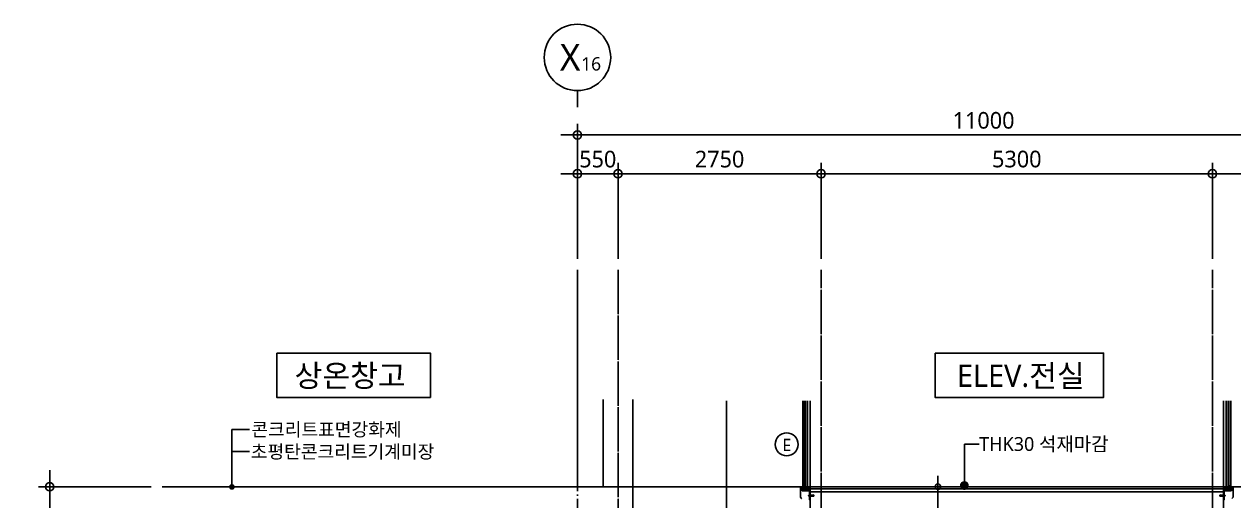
# Model space of a CAD drawing. Header units: millimetres. Extents: x 81033 to 452328, y -17390 to 42241.
# Drawn here: x 334439 to 350820, y 34154 to 40607 of the extents above; entities that cross this region are included whole.
import ezdxf
from ezdxf.enums import TextEntityAlignment as Align

# ---------------------------------------------------------------- set-up
doc = ezdxf.new("R2010")
doc.units = ezdxf.units.MM
doc.header["$LTSCALE"] = 100
doc.header["$MEASUREMENT"] = 0
doc.header["$PDSIZE"] = -10
doc.linetypes.add('CEN', pattern=[62, 60, -1, 0, -1])
doc.layers.get('0').update_dxf_attribs({"linetype": 'CONTINUOUS'})
doc.layers.get('Defpoints').update_dxf_attribs({"color": 171, "linetype": 'CONTINUOUS'})
for name, color, linetype in [('A-CORE-ELEV', 5, 'CONTINUOUS'), ('CEN(ST)', 1, 'CEN'), ('CON', 2, 'CONTINUOUS'), ('FIN', 8, 'CONTINUOUS'), ('LED', 7, 'CONTINUOUS'), ('NDIM', 7, 'CONTINUOUS'), ('SYM(AXIS)', 7, 'CONTINUOUS'), ('TEXT(AXIS)', 2, 'CONTINUOUS'), ('TEXT(MIN)', 7, 'CONTINUOUS'), ('TEXT(NOTE小)', 1, 'CONTINUOUS'), ('TEXT(노트)', 7, 'CONTINUOUS'), ('TEXT(실명)', 3, 'CONTINUOUS')]:
    doc.layers.add(name, color=color, linetype=linetype)
doc.styles.add('CGS', font='cgse', dxfattribs={"bigfont": 'cgs'})
doc.styles.add('나눔바른고딕', font='NanumBarunGothic.ttf')
doc.dimstyles.new('NDIM 1200', dxfattribs={"dimscale": 75, "dimtxt": 3, "dimasz": 1, "dimexe": 2, "dimexo": 2, "dimgap": 1, "dimtad": 1, "dimdec": 0, "dimdsep": 46, "dimtxsty": 'CGS', "dimblk": 'DOT0', "dimcen": 1, "dimdle": 8, "dimclrd": 256, "dimclre": 256, "dimclrt": 256, "dimadec": 0, "dimazin": 0, "dimtfac": 1, "dimtdec": 0, "dimtix": 1, "dimtmove": 2, "dimatfit": 3, "dimldrblk": 'DOT0', "dimfxl": 1, "dimtolj": 1, "dimtzin": 0, "dimlwd": -1, "dimlwe": -1, "dimarcsym": 0})

# ---------------------------------------------------------------- blocks, each defined once
blk = doc.blocks.new('DOT0')
blk.add_line((-3, 0), (3, 0))
at = {"color": 6}
blk.add_circle((0, 0), 0.75, dxfattribs=at)
blk = doc.blocks.new('*D996')
at = {"layer": 'Defpoints', "color": 0, "ltscale": 0.4, "transparency": 16777216}
for p in [(346388, 34344), (346388, 31014), (346813, 31014)]:
    blk.add_point(p, dxfattribs=at)
at = {"layer": 'NDIM', "ltscale": 0.4, "transparency": 16777216}
for p, q in [((346488, 34344), (346913, 34344)), ((346813, 34294), (346813, 31064)), ((346488, 31014), (346913, 31014))]:
    blk.add_line(p, q, dxfattribs=at)
at = {"layer": 'NDIM', "ltscale": 0.4, "transparency": 16777216, "xscale": 50, "yscale": 50, "zscale": 50}
for p, rotation in [((346813, 34344), 90), ((346813, 31014), 270)]:
    blk.add_blockref('DOT0', p, dxfattribs=dict(at, rotation=rotation))
at = {"layer": 'NDIM', "ltscale": 0.4, "transparency": 16777216, "insert": (346682, 32679), "char_height": 150, "attachment_point": 5, "rotation": 90, "style": '나눔바른고딕'}
blk.add_mtext('\\A1;3330', dxfattribs=at)
blk = doc.blocks.new('*D1001')
at = {"layer": 'Defpoints', "color": 0, "ltscale": 0.4, "transparency": 16777216}
for p in [(336309, 34344), (334784, 24344), (336309, 24344)]:
    blk.add_point(p, dxfattribs=at)
at = {"layer": 'NDIM', "ltscale": 0.4, "transparency": 16777216}
for p, q in [((336159, 34344), (334634, 34344)), ((334784, 34269), (334784, 24419)), ((336159, 24344), (334634, 24344))]:
    blk.add_line(p, q, dxfattribs=at)
at = {"layer": 'NDIM', "ltscale": 0.4, "transparency": 16777216, "xscale": 75, "yscale": 75, "zscale": 75}
for p, rotation in [((334784, 34344), 90), ((334784, 24344), 270)]:
    blk.add_blockref('DOT0', p, dxfattribs=dict(at, rotation=rotation))
at = {"layer": 'NDIM', "ltscale": 0.4, "transparency": 16777216, "insert": (334586, 29344), "char_height": 225, "attachment_point": 5, "rotation": 90, "style": '나눔바른고딕'}
blk.add_mtext('\\A1;10000', dxfattribs=at)
blk = doc.blocks.new('*D1109')
at = {"layer": 'Defpoints', "color": 0, "ltscale": 0.4, "transparency": 16777216}
for p in [(341931, 38582), (341931, 37282), (342481, 37282)]:
    blk.add_point(p, dxfattribs=at)
at = {"layer": 'NDIM', "ltscale": 0.4, "transparency": 16777216}
for p, q in [((341931, 37432), (341931, 38732)), ((342481, 37432), (342481, 38732)), ((341856, 38582), (341781, 38582)), ((342481, 38582), (341931, 38582)), ((342556, 38582), (342631, 38582))]:
    blk.add_line(p, q, dxfattribs=at)
at = {"layer": 'NDIM', "ltscale": 0.4, "transparency": 16777216, "xscale": 75, "yscale": 75, "zscale": 75}
blk.add_blockref('DOT0', (341931, 38582), dxfattribs=at)
at = {"layer": 'NDIM', "ltscale": 0.4, "transparency": 16777216, "xscale": 75, "yscale": 75, "zscale": 75, "rotation": 180}
blk.add_blockref('DOT0', (342481, 38582), dxfattribs=at)
at = {"layer": 'NDIM', "ltscale": 0.4, "transparency": 16777216, "insert": (342206, 38779), "char_height": 225, "attachment_point": 5, "style": '나눔바른고딕'}
blk.add_mtext('\\A1;550', dxfattribs=at)
blk = doc.blocks.new('*D1110')
at = {"layer": 'Defpoints', "color": 0, "ltscale": 0.4, "transparency": 16777216}
for p in [(342481, 38582), (342481, 37282), (345231, 37282)]:
    blk.add_point(p, dxfattribs=at)
at = {"layer": 'NDIM', "ltscale": 0.4, "transparency": 16777216}
for p, q in [((342481, 37432), (342481, 38732)), ((345231, 37432), (345231, 38732)), ((345156, 38582), (342556, 38582))]:
    blk.add_line(p, q, dxfattribs=at)
at = {"layer": 'NDIM', "ltscale": 0.4, "transparency": 16777216, "xscale": 75, "yscale": 75, "zscale": 75, "rotation": 180}
blk.add_blockref('DOT0', (342481, 38582), dxfattribs=at)
at = {"layer": 'NDIM', "ltscale": 0.4, "transparency": 16777216, "xscale": 75, "yscale": 75, "zscale": 75}
blk.add_blockref('DOT0', (345231, 38582), dxfattribs=at)
at = {"layer": 'NDIM', "ltscale": 0.4, "transparency": 16777216, "insert": (343856, 38779), "char_height": 225, "attachment_point": 5, "style": '나눔바른고딕'}
blk.add_mtext('\\A1;2750', dxfattribs=at)
blk = doc.blocks.new('*D1111')
at = {"layer": 'Defpoints', "color": 0, "ltscale": 0.4, "transparency": 16777216}
for p in [(352931, 39107), (341931, 37282), (352931, 37282)]:
    blk.add_point(p, dxfattribs=at)
at = {"layer": 'NDIM', "ltscale": 0.4, "transparency": 16777216}
for p, q in [((341931, 37432), (341931, 39257)), ((352931, 37432), (352931, 39257)), ((342006, 39107), (352856, 39107))]:
    blk.add_line(p, q, dxfattribs=at)
at = {"layer": 'NDIM', "ltscale": 0.4, "transparency": 16777216, "xscale": 75, "yscale": 75, "zscale": 75, "rotation": 180}
blk.add_blockref('DOT0', (341931, 39107), dxfattribs=at)
at = {"layer": 'NDIM', "ltscale": 0.4, "transparency": 16777216, "xscale": 75, "yscale": 75, "zscale": 75}
blk.add_blockref('DOT0', (352931, 39107), dxfattribs=at)
at = {"layer": 'NDIM', "ltscale": 0.4, "transparency": 16777216, "insert": (347431, 39304), "char_height": 225, "attachment_point": 5, "style": '나눔바른고딕'}
blk.add_mtext('\\A1;11000', dxfattribs=at)
blk = doc.blocks.new('*D1112')
at = {"layer": 'Defpoints', "color": 0, "ltscale": 0.4, "transparency": 16777216}
for p in [(345231, 38582), (345231, 37282), (350531, 37282)]:
    blk.add_point(p, dxfattribs=at)
at = {"layer": 'NDIM', "ltscale": 0.4, "transparency": 16777216}
for p, q in [((345231, 37432), (345231, 38732)), ((350531, 37432), (350531, 38732)), ((350456, 38582), (345306, 38582))]:
    blk.add_line(p, q, dxfattribs=at)
at = {"layer": 'NDIM', "ltscale": 0.4, "transparency": 16777216, "xscale": 75, "yscale": 75, "zscale": 75, "rotation": 180}
blk.add_blockref('DOT0', (345231, 38582), dxfattribs=at)
at = {"layer": 'NDIM', "ltscale": 0.4, "transparency": 16777216, "xscale": 75, "yscale": 75, "zscale": 75}
blk.add_blockref('DOT0', (350531, 38582), dxfattribs=at)
at = {"layer": 'NDIM', "ltscale": 0.4, "transparency": 16777216, "insert": (347881, 38780), "char_height": 225, "attachment_point": 5, "style": '나눔바른고딕'}
blk.add_mtext('\\A1;5300', dxfattribs=at)
blk = doc.blocks.new('*D1113')
at = {"layer": 'Defpoints', "color": 0, "ltscale": 0.4, "transparency": 16777216}
for p in [(350531, 38582), (350531, 37282), (352931, 37282)]:
    blk.add_point(p, dxfattribs=at)
at = {"layer": 'NDIM', "ltscale": 0.4, "transparency": 16777216}
for p, q in [((350531, 37432), (350531, 38732)), ((352931, 37432), (352931, 38732)), ((352856, 38582), (350606, 38582))]:
    blk.add_line(p, q, dxfattribs=at)
at = {"layer": 'NDIM', "ltscale": 0.4, "transparency": 16777216, "xscale": 75, "yscale": 75, "zscale": 75, "rotation": 180}
blk.add_blockref('DOT0', (350531, 38582), dxfattribs=at)
at = {"layer": 'NDIM', "ltscale": 0.4, "transparency": 16777216, "xscale": 75, "yscale": 75, "zscale": 75}
blk.add_blockref('DOT0', (352931, 38582), dxfattribs=at)
at = {"layer": 'NDIM', "ltscale": 0.4, "transparency": 16777216, "insert": (351731, 38779), "char_height": 225, "attachment_point": 5, "style": '나눔바른고딕'}
blk.add_mtext('\\A1;2400', dxfattribs=at)
blk = doc.blocks.new('A$C2F20087E')
at = {"layer": 'SYM(AXIS)'}
blk.add_line((600, 0), (600, 300), dxfattribs=at)
blk.add_circle((600, 900), 600, dxfattribs=at)
blk = doc.blocks.new('E')
at = {"layer": 'TEXT(NOTE小)'}
blk.add_circle((287, -86), 155, dxfattribs=at)
at = {"layer": 'TEXT(NOTE小)', "style": '나눔바른고딕'}
blk.add_text('E', height=165, dxfattribs=at).set_placement((288, -79), align=Align.MIDDLE_CENTER)

msp = doc.modelspace()

# ---------------------------------------------------------------- hatches: boundary and pattern name
at = {"layer": 'LED', "ltscale": 10000}
h = msp.add_hatch(color=256, dxfattribs=at)
h.dxf.hatch_style = 1
edge = h.paths.add_edge_path()
edge.add_arc((337251.6, 34341.8), 39.3, 360, 720, ccw=False)

# ---------------------------------------------------------------- linework, layer by layer
at = {"ltscale": 10000}
for points in [[(337858.9, 36153.9), (339940.8, 36153.9), (339940.8, 35553.9), (337858.9, 35553.9)], [(346775.4, 36153.9), (349056.8, 36153.9), (349056.8, 35553.9), (346775.4, 35553.9)]]:
    msp.add_lwpolyline(points, close=True, dxfattribs=at)
at = {"layer": 'A-CORE-ELEV', "color": 4, "linetype": 'Continuous'}
for p, q in [((344982.5, 35505.4), (344982.5, 34354.9)), ((345007.5, 35505.4), (345007.5, 34354.9)), ((345019.6, 35505.4), (345019.6, 34340.8)), ((345044.6, 35505.4), (345044.6, 34340.8)), ((350717.6, 35505.4), (350717.6, 34340.8)), ((350742.6, 35505.4), (350742.6, 34340.8)), ((350754.7, 35505.4), (350754.7, 34354.9)), ((350779.7, 35505.4), (350779.7, 34354.9)), ((345007.5, 34354.9), (344982.5, 34354.9)), ((345044.6, 34340.8), (345019.6, 34340.8)), ((350717.6, 34340.8), (350742.6, 34340.8)), ((350754.7, 34354.9), (350779.7, 34354.9))]:
    msp.add_line(p, q, dxfattribs=at)
at = {"layer": 'A-CORE-ELEV', "color": 9, "linetype": 'Continuous'}
for p, q in [((345081.1, 35505.4), (345081.1, 34343.9)), ((350681.1, 35505.4), (350681.1, 34343.9))]:
    msp.add_line(p, q, dxfattribs=at)
at = {"layer": 'A-CORE-ELEV', "color": 6, "linetype": 'Continuous'}
for p, q in [((344951.1, 34338.9), (344951.1, 34204.2)), ((344952.6, 34338.9), (344952.6, 34204.8)), ((345077.6, 34313.9), (344952.6, 34313.9)), ((344952.6, 34297.5), (345077.6, 34297.5)), ((344955.6, 34310.9), (344955.6, 34300.5)), ((345074.6, 34310.9), (344955.6, 34310.9)), ((344955.6, 34300.5), (345074.6, 34300.5)), ((345074.6, 34310.9), (345074.6, 34300.5)), ((345077.6, 34313.9), (345077.6, 34297.5)), ((345081.1, 34287.5), (345081.1, 34343.9)), ((350681.1, 34287.5), (350681.1, 34343.9)), ((350684.6, 34313.9), (350809.6, 34313.9)), ((350684.6, 34313.9), (350684.6, 34297.5)), ((350809.6, 34297.5), (350684.6, 34297.5)), ((350687.6, 34310.9), (350806.6, 34310.9)), ((350687.6, 34310.9), (350687.6, 34300.5)), ((350806.6, 34300.5), (350687.6, 34300.5)), ((350806.6, 34310.9), (350806.6, 34300.5)), ((350809.6, 34338.9), (350809.6, 34204.8)), ((350811.1, 34338.9), (350811.1, 34204.2)), ((344967.6, 34184.5), (344951.1, 34204.2)), ((344968.8, 34185.5), (344952.6, 34204.8)), ((344967.6, 34184.5), (344968.8, 34185.5)), ((345066, 34228), (345065.1, 34228.8)), ((345065.1, 34227.3), (345066, 34228)), ((345066, 34221.3), (345065.1, 34222.1)), ((345066, 34221.3), (345065.1, 34220.5)), ((345066, 34228), (345071.9, 34228)), ((345071.9, 34221.3), (345066, 34221.3)), ((345073.1, 34231.9), (345127.8, 34234.4)), ((345073.1, 34231.9), (345131.9, 34231.9)), ((345073.1, 34217.5), (345127.8, 34215.1)), ((345073.1, 34217.5), (345131.9, 34217.5)), ((345127.8, 34215.1), (345127.8, 34234.4)), ((345131.9, 34217.5), (345131.9, 34231.9)), ((350689.1, 34231.9), (350630.3, 34231.9)), ((350630.3, 34217.5), (350630.3, 34231.9)), ((350689.1, 34217.5), (350630.3, 34217.5)), ((350689.1, 34231.9), (350634.4, 34234.4)), ((350634.4, 34215.1), (350634.4, 34234.4)), ((350689.1, 34217.5), (350634.4, 34215.1)), ((350696.2, 34228), (350690.3, 34228)), ((350690.3, 34221.3), (350696.2, 34221.3)), ((350696.2, 34228), (350697.1, 34228.8)), ((350697.1, 34227.3), (350696.2, 34228)), ((350696.2, 34221.3), (350697.1, 34222.1)), ((350696.2, 34221.3), (350697.1, 34220.5)), ((350793.4, 34185.5), (350809.6, 34204.8)), ((350794.6, 34184.5), (350793.4, 34185.5)), ((350794.6, 34184.5), (350811.1, 34204.2))]:
    msp.add_line(p, q, dxfattribs=at)
at = {"layer": 'A-CORE-ELEV', "color": 6, "linetype": 'Continuous', "elevation": 0}
for points in [[(344974.7, 34343.9), (344980.4, 34343.9), (344980.4, 34341.9), (344986.1, 34341.9), (344986.1, 34343.9), (344991.7, 34343.9), (344991.7, 34341.9), (344997.4, 34341.9), (344997.4, 34343.9), (345003.1, 34343.9), (345003.1, 34341.9), (345008.7, 34341.9), (345008.7, 34343.9), (345017.6, 34343.9), (345017.6, 34332.9), (345048.4, 34332.9), (345048.4, 34343.9), (345076.1, 34343.9), (345076.1, 34338.9), (345071.1, 34338.9), (345071.1, 34327.9), (345076.1, 34327.9), (345076.1, 34318.9), (345066.1, 34318.9), (345066.1, 34332.9), (345054.4, 34332.9), (345054.4, 34318.9), (344999.1, 34318.9), (344999.1, 34327.9), (345009.1, 34327.9), (345009.1, 34332.9), (344966.1, 34332.9), (344966.1, 34327.9), (344976.1, 34327.9), (344976.1, 34318.9), (344952.6, 34318.9), (344952.6, 34338.9), (344951.1, 34338.9), (344951.1, 34341.4), (344953.6, 34343.9), (344969.1, 34343.9), (344969.1, 34341.9), (344974.7, 34341.9)], [(350787.5, 34343.9), (350781.8, 34343.9), (350781.8, 34341.9), (350776.1, 34341.9), (350776.1, 34343.9), (350770.5, 34343.9), (350770.5, 34341.9), (350764.8, 34341.9), (350764.8, 34343.9), (350759.1, 34343.9), (350759.1, 34341.9), (350753.5, 34341.9), (350753.5, 34343.9), (350744.6, 34343.9), (350744.6, 34332.9), (350713.8, 34332.9), (350713.8, 34343.9), (350686.1, 34343.9), (350686.1, 34338.9), (350691.1, 34338.9), (350691.1, 34327.9), (350686.1, 34327.9), (350686.1, 34318.9), (350696.1, 34318.9), (350696.1, 34332.9), (350707.8, 34332.9), (350707.8, 34318.9), (350763.1, 34318.9), (350763.1, 34327.9), (350753.1, 34327.9), (350753.1, 34332.9), (350796.1, 34332.9), (350796.1, 34327.9), (350786.1, 34327.9), (350786.1, 34318.9), (350809.6, 34318.9), (350809.6, 34338.9), (350811.1, 34338.9), (350811.1, 34341.4), (350808.6, 34343.9), (350793.1, 34343.9), (350793.1, 34341.9), (350787.5, 34341.9)]]:
    msp.add_lwpolyline(points, close=True, dxfattribs=at)
for points in [[(345073.1, 34283.5), (345073.1, 34169.9, 0.4142136), (345079.1, 34163.9), (345081.1, 34163.9), (345081.1, 34297.5), (344972.6, 34297.5), (344972.6, 34295.5, 0.4142136), (344978.6, 34289.5), (345067.1, 34289.5, -0.4142136)], [(350689.1, 34283.5), (350689.1, 34169.9, -0.4142136), (350683.1, 34163.9), (350681.1, 34163.9), (350681.1, 34297.5), (350789.6, 34297.5), (350789.6, 34295.5, -0.4142136), (350783.6, 34289.5), (350695.1, 34289.5, 0.4142136)]]:
    msp.add_lwpolyline(points, format="xyb", close=True, dxfattribs=at)
for points in [[(345065.1, 34227.9), (345061.4, 34227.9), (345061.4, 34221.3), (345065.1, 34221.3)], [(345071.9, 34217.7), (345066, 34217.7), (345065.1, 34218.6), (345065.1, 34230.9), (345066, 34231.8), (345071.9, 34231.8)], [(345073.1, 34215.3), (345071.9, 34215.3), (345071.9, 34234.1), (345073.1, 34234.1)], [(350689.1, 34215.3), (350690.3, 34215.3), (350690.3, 34234.1), (350689.1, 34234.1)], [(350690.3, 34217.7), (350696.2, 34217.7), (350697.1, 34218.6), (350697.1, 34230.9), (350696.2, 34231.8), (350690.3, 34231.8)], [(350697.1, 34227.9), (350700.8, 34227.9), (350700.8, 34221.3), (350697.1, 34221.3)]]:
    msp.add_lwpolyline(points, dxfattribs=at)
at = {"layer": 'A-CORE-ELEV', "color": 6, "linetype": 'Continuous'}
for centre in [(345078.6, 34337.9), (350683.6, 34337.9)]:
    msp.add_circle(centre, 2.5, dxfattribs=at)
for centre in [(345078.6, 34346.5), (350683.6, 34346.5)]:
    msp.add_arc(centre, 3.63, 226.39718, 313.60282, dxfattribs=at)
at = {"layer": 'CEN(ST)', "ltscale": 0.1}
for p, q in [((342481.1, 37282.2), (342481.1, -4515.5)), ((345231.1, -4515.5), (345231.1, 37282.2)), ((350531.1, -4515.5), (350531.1, 37282.2))]:
    msp.add_line(p, q, dxfattribs=at)
at = {"layer": 'CEN(ST)'}
for p, q in [((343948.6, 35505.4, 0), (343948.6, 1343.9)), ((360198, 34343.9), (336308.6, 34343.9))]:
    msp.add_line(p, q, dxfattribs=at)
at = {"layer": 'CEN(ST)', "ltscale": 0.5}
msp.add_lwpolyline([(341931.1, 37282.2), (341931.1, -4515.5)], dxfattribs=at)
at = {"layer": 'CON', "ltscale": 0.1}
for p, q in [((342281.1, 34343.9), (342281.1, 35527.7)), ((342681.1, 35527.7), (342681.1, 14343.9)), ((345081.1, 32813.9), (345081.1, 34273.9)), ((350681.1, 32813.9), (350681.1, 34273.9))]:
    msp.add_line(p, q, dxfattribs=at)
at = {"layer": 'CON', "ltscale": 1000}
msp.add_line((342281.1, 34343.9), (336427.9, 34343.9), dxfattribs=at)
at = {"layer": 'CON', "ltscale": 10000}
msp.add_line((345081.1, 34273.9), (350681.1, 34273.9), dxfattribs=at)
at = {"layer": 'FIN', "ltscale": 10000}
for p, q in [((345081.1, 34343.9), (350681.1, 34343.9)), ((345081.1, 34313.9), (350681.1, 34313.9))]:
    msp.add_line(p, q, dxfattribs=at)
at = {"layer": 'TEXT(MIN)', "ltscale": 10000}
msp.add_line((337490.2, 34819.4), (337250.2, 34819.4), dxfattribs=at)

# ---------------------------------------------------------------- block references
at = {"xscale": 0.75, "yscale": 0.75, "zscale": 0.75}
msp.add_blockref('A$C2F20087E', (341481.1, 39482.2), dxfattribs=at)
at = {"layer": 'CEN(ST)', "xscale": -1, "rotation": 180}
msp.add_blockref('E', (344477.7, 34831.6), dxfattribs=at)

# ---------------------------------------------------------------- texts
at = {"layer": 'TEXT(AXIS)', "style": '나눔바른고딕'}
for s, height, p in [('X', 360, (341832.4, 40160.2)), ('16', 180, (342116.8, 40070.2))]:
    msp.add_text(s, height=height, dxfattribs=at).set_placement(p, align=Align.MIDDLE)
at = {"layer": 'TEXT(MIN)', "style": '나눔바른고딕'}
for s, p in [('콘크리트표면강화제', (339548.7, 35119.4)), ('초평탄콘크리트기계미장', (339991.8, 34819.4))]:
    msp.add_text(s, height=180, dxfattribs=at).set_placement(p, align=Align.MIDDLE_RIGHT)
at = {"layer": 'TEXT(노트)', "style": '나눔바른고딕'}
msp.add_text('THK30 석재마감', height=187.5, dxfattribs=at).set_placement((347371.1, 34923), align=Align.MIDDLE_LEFT)
at = {"layer": 'TEXT(실명)', "style": '나눔바른고딕'}
for s, p in [('상온창고', (338852.7, 35851.7)), ('ELEV.전실', (347935.6, 35852.2))]:
    msp.add_text(s, height=300, dxfattribs=at).set_placement(p, align=Align.MIDDLE)

# ---------------------------------------------------------------- dimensions: what is measured, and where the dimension line sits
at = {"layer": 'NDIM', "ltscale": 0.4}
dim = msp.add_linear_dim(base=(352931.1, 39107.2), p1=(341931.1, 37282.2), p2=(352931.1, 37282.2), dimstyle='NDIM 1200', override={"dimtxsty": '나눔바른고딕'}, dxfattribs=at)
dim.commit()
dim.dimension.update_dxf_attribs({"geometry": '*D1111', "text_midpoint": (347431.1, 39304.4)})
for base, p1, p2, angle, override, picture, middle in [((341931.1, 38582.2), (342481.1, 37282.2), (341931.1, 37282.2), 180, {"dimtxsty": '나눔바른고딕'}, '*D1109', (342206.1, 38779.4)), ((342481.1, 38582.2), (345231.1, 37282.2), (342481.1, 37282.2), 180, {"dimtxsty": '나눔바른고딕'}, '*D1110', (343856.1, 38779.4)), ((345231.1, 38582.2), (350531.1, 37282.2), (345231.1, 37282.2), 180, {"dimtxsty": '나눔바른고딕'}, '*D1112', (347881.1, 38779.5)), ((350531.1, 38582.2), (352931.1, 37282.2), (350531.1, 37282.2), 180, {"dimtxsty": '나눔바른고딕'}, '*D1113', (351731.1, 38779.4)), ((334783.6, 24343.9), (336308.6, 34343.9), (336308.6, 24343.9), 270, {"dimtxsty": '나눔바른고딕'}, '*D1001', (334586.4, 29343.9)), ((346813.3, 31013.9), (346388.3, 34343.9), (346388.3, 31013.9), 270, {"dimscale": 50, "dimtxsty": '나눔바른고딕'}, '*D996', (346681.7, 32678.9))]:
    dim = msp.add_linear_dim(base=base, p1=p1, p2=p2, angle=angle, dimstyle='NDIM 1200', override=override, dxfattribs=at)
    dim.commit()
    dim.dimension.update_dxf_attribs({"geometry": picture, "text_midpoint": middle})

# ---------------------------------------------------------------- leaders
at = {"layer": 'LED', "ltscale": 10000}
msp.add_leader([(337250.2, 34336.6), (337250.2, 35119.4), (337490.2, 35119.4)], dimstyle='NDIM 1200', override={"dimscale": 20, "dimtad": 0, "dimclrd": 256, "dimldrblk": 'Dot'}, dxfattribs=at)
at = {"layer": 'NDIM', "ltscale": 10000}
msp.add_leader([(347171.1, 34360.7), (347171.1, 34923), (347371.1, 34923)], dimstyle='NDIM 1200', override={"dimscale": 120, "dimasz": 1, "dimgap": 1, "dimtad": 0, "dimldrblk": 'Dot'}, dxfattribs=at)

doc.saveas('drawing.dxf')
